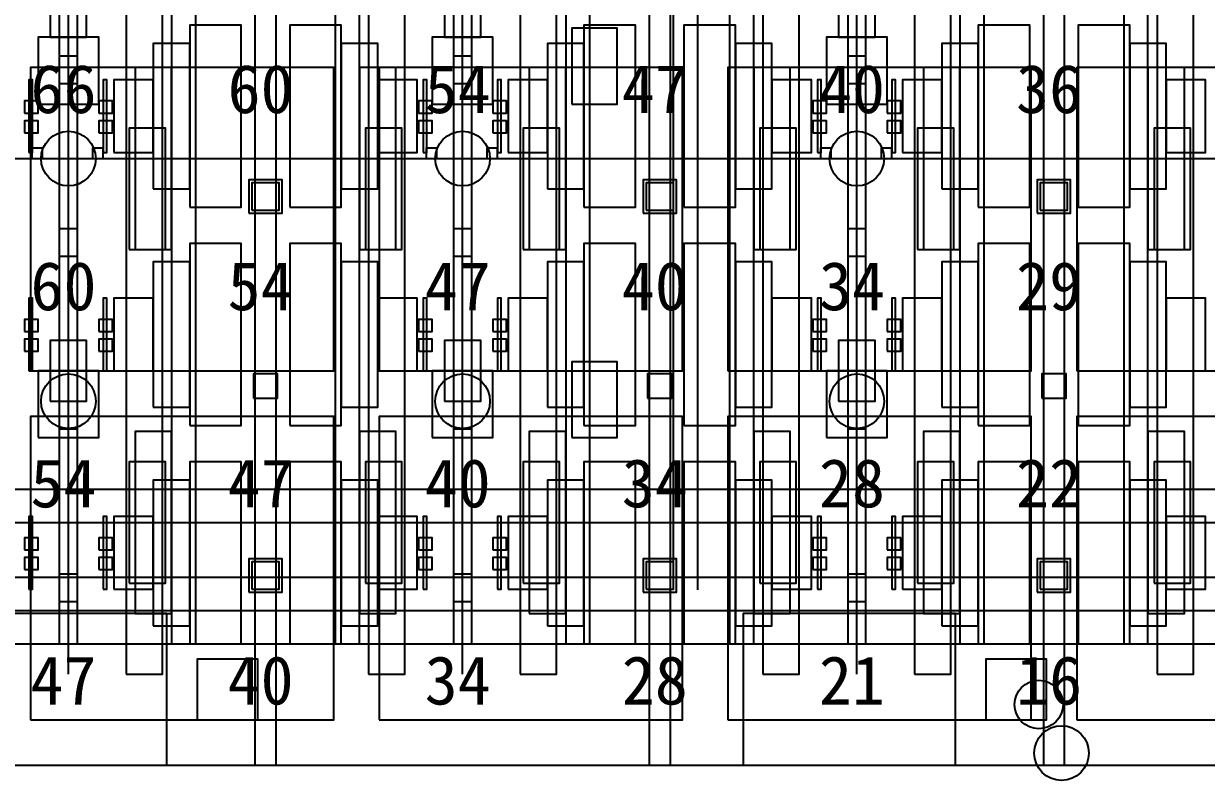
# Model space of a CAD drawing. Header units: metres. Extents: x -1640 to 1560, y -268 to 2338.
# Drawn here: x 71.28 to 110.28, y 1568.5 to 1593.45 of the extents above; entities that cross this region are included whole.
import ezdxf

# ---------------------------------------------------------------- set-up
doc = ezdxf.new("R2010")
doc.units = ezdxf.units.M
for name, color, linetype in [('1F_CHL', 4, 'Continuous'), ('1F_EHS_EXIT_DOOR_CONCEPT', 3, 'Continuous'), ('1F_EHS_GAS_DETECTOR', 6, 'Continuous'), ('1F_EHS_SAFETY_SHOWER_EYEWASH_CONCEPT', 3, 'Continuous'), ('1F_PUMP', 2, 'Continuous'), ('1F_SCR', 3, 'Continuous'), ('1F_STRUCT_COLUMN', 8, 'Continuous'), ('1F_ZONE', 3, 'Continuous'), ('2F_CSF_LATERAL_RACK_CONCEPT', 9, 'Continuous'), ('2F_EHS_EXIT_DOOR_CONCEPT', 3, 'Continuous'), ('2F_EHS_GAS_DETECTOR', 6, 'Continuous'), ('2F_RFG', 5, 'Continuous'), ('2F_STRUCT_COLUMN', 8, 'Continuous'), ('2F_VMB', 6, 'Continuous'), ('2F_ZONE', 3, 'Continuous'), ('3F_CLEANROOM_OVERHEAD_PIPE_DUCT_CONCEPT', 9, 'Continuous'), ('3F_EHS_EGRESS_DIST_M', 2, 'Continuous'), ('3F_EHS_EXIT_DOOR_CONCEPT', 3, 'Continuous'), ('3F_ETCH', 2, 'Continuous'), ('3F_FOUP', 5, 'Continuous'), ('3F_OHT', 9, 'Continuous'), ('3F_OHTV', 1, 'Continuous'), ('3F_STRUCT_COLUMN', 8, 'Continuous'), ('3F_TBAR', 6, 'Continuous'), ('3F_ZONE', 3, 'Continuous'), ('4F_FFU', 1, 'Continuous'), ('4F_STRUCT_PLENUM_TRUSS_CONCEPT', 9, 'Continuous'), ('4F_ZONE', 3, 'Continuous'), ('5F_CHL', 4, 'Continuous'), ('5F_EHS_EXIT_DOOR_CONCEPT', 3, 'Continuous'), ('5F_EHS_GAS_DETECTOR', 6, 'Continuous'), ('5F_EHS_SAFETY_SHOWER_EYEWASH_CONCEPT', 3, 'Continuous'), ('5F_PUMP', 2, 'Continuous'), ('5F_SCR', 3, 'Continuous'), ('5F_STRUCT_COLUMN', 8, 'Continuous'), ('5F_ZONE', 3, 'Continuous'), ('6F_CSF_LATERAL_RACK_CONCEPT', 9, 'Continuous'), ('6F_EHS_EXIT_DOOR_CONCEPT', 3, 'Continuous'), ('6F_EHS_GAS_DETECTOR', 6, 'Continuous'), ('6F_RFG', 5, 'Continuous'), ('6F_STRUCT_COLUMN', 8, 'Continuous'), ('6F_VMB', 6, 'Continuous'), ('6F_ZONE', 3, 'Continuous'), ('7F_CLEANROOM_OVERHEAD_PIPE_DUCT_CONCEPT', 9, 'Continuous'), ('7F_EHS_EGRESS_DIST_M', 2, 'Continuous'), ('7F_EHS_EXIT_DOOR_CONCEPT', 3, 'Continuous'), ('7F_ETCH', 2, 'Continuous'), ('7F_FOUP', 5, 'Continuous'), ('7F_OHT', 9, 'Continuous'), ('7F_OHTV', 1, 'Continuous'), ('7F_STRUCT_COLUMN', 8, 'Continuous'), ('7F_TBAR', 6, 'Continuous'), ('7F_ZONE', 3, 'Continuous'), ('8F_FFU', 1, 'Continuous'), ('8F_STRUCT_PLENUM_TRUSS_CONCEPT', 9, 'Continuous'), ('8F_ZONE', 3, 'Continuous'), ('EHS_GAS_SUPPLY', 3, 'Continuous'), ('EHS_PROCESS_EXHAUST', 1, 'Continuous'), ('EHS_TREATED_EXHAUST', 30, 'Continuous'), ('RF_RSC', 4, 'Continuous'), ('RF_STACK', 2, 'Continuous'), ('UTIL_GAS.SPEC_CONCEPT', 3, 'Continuous'), ('UTIL_PCW.R_CONCEPT', 1, 'Continuous'), ('UTIL_PCW.S_CONCEPT', 6, 'Continuous'), ('UTIL_UPW.R_CONCEPT', 2, 'Continuous'), ('UTIL_UPW.S_CONCEPT', 1, 'Continuous'), ('UTIL_WW.AA_CONCEPT', 3, 'Continuous'), ('UTIL_WW.F_CONCEPT', 2, 'Continuous'), ('UTIL_WW.ORG_CONCEPT', 4, 'Continuous')]:
    doc.layers.add(name, color=color, linetype=linetype)

msp = doc.modelspace()

# ---------------------------------------------------------------- linework, layer by layer
at = {"layer": '1F_CHL'}
for points in [[(89.35, 1590.8), (90.85, 1590.8), (90.85, 1593.3), (89.35, 1593.3)], [(89.35, 1579.8), (90.85, 1579.8), (90.85, 1582.3), (89.35, 1582.3)]]:
    msp.add_lwpolyline(points, close=True, dxfattribs=at)
at = {"layer": '1F_EHS_EXIT_DOOR_CONCEPT'}
msp.add_circle((105.5, 1569.4), 0.9, dxfattribs=at)
at = {"layer": '1F_EHS_GAS_DETECTOR'}
for centre in [(72.75, 1581), (85.75, 1581), (98.75, 1581)]:
    msp.add_circle(centre, 0.9, dxfattribs=at)
at = {"layer": '1F_EHS_SAFETY_SHOWER_EYEWASH_CONCEPT'}
msp.add_circle((104.75, 1571), 0.8, dxfattribs=at)
at = {"layer": '1F_PUMP'}
for points in [[(74.75, 1586), (75.95, 1586), (75.95, 1590), (74.75, 1590)], [(82.55, 1586), (83.75, 1586), (83.75, 1590), (82.55, 1590)], [(87.75, 1586), (88.95, 1586), (88.95, 1590), (87.75, 1590)], [(95.55, 1586), (96.75, 1586), (96.75, 1590), (95.55, 1590)], [(100.75, 1586), (101.95, 1586), (101.95, 1590), (100.75, 1590)], [(108.55, 1586), (109.75, 1586), (109.75, 1590), (108.55, 1590)], [(74.75, 1575), (75.95, 1575), (75.95, 1579), (74.75, 1579)], [(82.55, 1575), (83.75, 1575), (83.75, 1579), (82.55, 1579)], [(87.75, 1575), (88.95, 1575), (88.95, 1579), (87.75, 1579)], [(95.55, 1575), (96.75, 1575), (96.75, 1579), (95.55, 1579)], [(100.75, 1575), (101.95, 1575), (101.95, 1579), (100.75, 1579)], [(108.55, 1575), (109.75, 1575), (109.75, 1579), (108.55, 1579)]]:
    msp.add_lwpolyline(points, close=True, dxfattribs=at)
at = {"layer": '1F_SCR'}
for points in [[(71.75, 1590.8), (73.75, 1590.8), (73.75, 1593), (71.75, 1593)], [(84.75, 1590.8), (86.75, 1590.8), (86.75, 1593), (84.75, 1593)], [(97.75, 1590.8), (99.75, 1590.8), (99.75, 1593), (97.75, 1593)], [(71.75, 1579.8), (73.75, 1579.8), (73.75, 1582), (71.75, 1582)], [(84.75, 1579.8), (86.75, 1579.8), (86.75, 1582), (84.75, 1582)], [(97.75, 1579.8), (99.75, 1579.8), (99.75, 1582), (97.75, 1582)]]:
    msp.add_lwpolyline(points, close=True, dxfattribs=at)
at = {"layer": '1F_STRUCT_COLUMN'}
for points in [[(78.7, 1587.2), (79.8, 1587.2), (79.8, 1588.3), (78.7, 1588.3)], [(91.7, 1587.2), (92.8, 1587.2), (92.8, 1588.3), (91.7, 1588.3)], [(104.7, 1587.2), (105.8, 1587.2), (105.8, 1588.3), (104.7, 1588.3)], [(78.7, 1574.7), (79.8, 1574.7), (79.8, 1575.8), (78.7, 1575.8)], [(91.7, 1574.7), (92.8, 1574.7), (92.8, 1575.8), (91.7, 1575.8)], [(104.7, 1574.7), (105.8, 1574.7), (105.8, 1575.8), (104.7, 1575.8)]]:
    msp.add_lwpolyline(points, close=True, dxfattribs=at)
at = {"layer": '1F_ZONE'}
msp.add_lwpolyline([(-33.5, 1569), (192, 1569), (192, 1723), (-33.5, 1723)], close=True, dxfattribs=at)
at = {"layer": '2F_CSF_LATERAL_RACK_CONCEPT'}
for points in [[(76.15, 1573), (76.95, 1573), (76.95, 1719), (76.15, 1719)], [(81.55, 1573), (82.35, 1573), (82.35, 1719), (81.55, 1719)], [(89.15, 1573), (89.95, 1573), (89.95, 1719), (89.15, 1719)], [(94.55, 1573), (95.35, 1573), (95.35, 1719), (94.55, 1719)], [(102.15, 1573), (102.95, 1573), (102.95, 1719), (102.15, 1719)], [(107.55, 1573), (108.35, 1573), (108.35, 1719), (107.55, 1719)]]:
    msp.add_lwpolyline(points, close=True, dxfattribs=at)
at = {"layer": '2F_EHS_EXIT_DOOR_CONCEPT'}
msp.add_circle((105.5, 1569.4), 0.9, dxfattribs=at)
at = {"layer": '2F_EHS_GAS_DETECTOR'}
for centre in [(72.75, 1589), (85.75, 1589), (98.75, 1589)]:
    msp.add_circle(centre, 0.9, dxfattribs=at)
at = {"layer": '2F_RFG'}
for points in [[(74.95, 1586), (76.15, 1586), (76.15, 1592), (74.95, 1592)], [(82.35, 1586), (83.55, 1586), (83.55, 1592), (82.35, 1592)], [(87.95, 1586), (89.15, 1586), (89.15, 1592), (87.95, 1592)], [(95.35, 1586), (96.55, 1586), (96.55, 1592), (95.35, 1592)], [(100.95, 1586), (102.15, 1586), (102.15, 1592), (100.95, 1592)], [(108.35, 1586), (109.55, 1586), (109.55, 1592), (108.35, 1592)], [(74.95, 1574), (76.15, 1574), (76.15, 1580), (74.95, 1580)], [(82.35, 1574), (83.55, 1574), (83.55, 1580), (82.35, 1580)], [(87.95, 1574), (89.15, 1574), (89.15, 1580), (87.95, 1580)], [(95.35, 1574), (96.55, 1574), (96.55, 1580), (95.35, 1580)], [(100.95, 1574), (102.15, 1574), (102.15, 1580), (100.95, 1580)], [(108.35, 1574), (109.55, 1574), (109.55, 1580), (108.35, 1580)]]:
    msp.add_lwpolyline(points, close=True, dxfattribs=at)
at = {"layer": '2F_STRUCT_COLUMN'}
for points in [[(78.8, 1587.3), (79.7, 1587.3), (79.7, 1588.2), (78.8, 1588.2)], [(91.8, 1587.3), (92.7, 1587.3), (92.7, 1588.2), (91.8, 1588.2)], [(104.8, 1587.3), (105.7, 1587.3), (105.7, 1588.2), (104.8, 1588.2)], [(78.8, 1574.8), (79.7, 1574.8), (79.7, 1575.7), (78.8, 1575.7)], [(91.8, 1574.8), (92.7, 1574.8), (92.7, 1575.7), (91.8, 1575.7)], [(104.8, 1574.8), (105.7, 1574.8), (105.7, 1575.7), (104.8, 1575.7)]]:
    msp.add_lwpolyline(points, close=True, dxfattribs=at)
at = {"layer": '2F_VMB'}
for points in [[(72.15, 1593), (73.35, 1593), (73.35, 1595), (72.15, 1595)], [(85.15, 1593), (86.35, 1593), (86.35, 1595), (85.15, 1595)], [(98.15, 1593), (99.35, 1593), (99.35, 1595), (98.15, 1595)], [(72.15, 1581), (73.35, 1581), (73.35, 1583), (72.15, 1583)], [(85.15, 1581), (86.35, 1581), (86.35, 1583), (85.15, 1583)], [(98.15, 1581), (99.35, 1581), (99.35, 1583), (98.15, 1583)]]:
    msp.add_lwpolyline(points, close=True, dxfattribs=at)
at = {"layer": '2F_ZONE'}
msp.add_lwpolyline([(-33.5, 1569), (192, 1569), (192, 1723), (-33.5, 1723)], close=True, dxfattribs=at)
at = {"layer": '3F_CLEANROOM_OVERHEAD_PIPE_DUCT_CONCEPT'}
for points in [[(74.65, 1572), (75.85, 1572), (75.85, 1720), (74.65, 1720)], [(82.65, 1572), (83.85, 1572), (83.85, 1720), (82.65, 1720)], [(87.65, 1572), (88.85, 1572), (88.85, 1720), (87.65, 1720)], [(95.65, 1572), (96.85, 1572), (96.85, 1720), (95.65, 1720)], [(100.65, 1572), (101.85, 1572), (101.85, 1720), (100.65, 1720)], [(108.65, 1572), (109.85, 1572), (109.85, 1720), (108.65, 1720)]]:
    msp.add_lwpolyline(points, close=True, dxfattribs=at)
at = {"layer": '3F_EHS_EXIT_DOOR_CONCEPT'}
msp.add_circle((105.5, 1569.4), 0.9, dxfattribs=at)
at = {"layer": '3F_ETCH'}
for points in [[(76.75, 1587.4), (78.45, 1587.4), (78.45, 1593.4), (76.75, 1593.4)], [(80.05, 1587.4), (81.75, 1587.4), (81.75, 1593.4), (80.05, 1593.4)], [(89.75, 1587.4), (91.45, 1587.4), (91.45, 1593.4), (89.75, 1593.4)], [(93.05, 1587.4), (94.75, 1587.4), (94.75, 1593.4), (93.05, 1593.4)], [(102.75, 1587.4), (104.45, 1587.4), (104.45, 1593.4), (102.75, 1593.4)], [(106.05, 1587.4), (107.75, 1587.4), (107.75, 1593.4), (106.05, 1593.4)], [(75.55, 1588), (76.75, 1588), (76.75, 1592.8), (75.55, 1592.8)], [(81.75, 1588), (82.95, 1588), (82.95, 1592.8), (81.75, 1592.8)], [(88.55, 1588), (89.75, 1588), (89.75, 1592.8), (88.55, 1592.8)], [(94.75, 1588), (95.95, 1588), (95.95, 1592.8), (94.75, 1592.8)], [(101.55, 1588), (102.75, 1588), (102.75, 1592.8), (101.55, 1592.8)], [(107.75, 1588), (108.95, 1588), (108.95, 1592.8), (107.75, 1592.8)], [(74.25, 1589.2), (75.55, 1589.2), (75.55, 1591.6), (74.25, 1591.6)], [(82.95, 1589.2), (84.25, 1589.2), (84.25, 1591.6), (82.95, 1591.6)], [(87.25, 1589.2), (88.55, 1589.2), (88.55, 1591.6), (87.25, 1591.6)], [(95.95, 1589.2), (97.25, 1589.2), (97.25, 1591.6), (95.95, 1591.6)], [(100.25, 1589.2), (101.55, 1589.2), (101.55, 1591.6), (100.25, 1591.6)], [(108.95, 1589.2), (110.25, 1589.2), (110.25, 1591.6), (108.95, 1591.6)], [(76.75, 1580.2), (78.45, 1580.2), (78.45, 1586.2), (76.75, 1586.2)], [(80.05, 1580.2), (81.75, 1580.2), (81.75, 1586.2), (80.05, 1586.2)], [(89.75, 1580.2), (91.45, 1580.2), (91.45, 1586.2), (89.75, 1586.2)], [(93.05, 1580.2), (94.75, 1580.2), (94.75, 1586.2), (93.05, 1586.2)], [(102.75, 1580.2), (104.45, 1580.2), (104.45, 1586.2), (102.75, 1586.2)], [(106.05, 1580.2), (107.75, 1580.2), (107.75, 1586.2), (106.05, 1586.2)], [(75.55, 1580.8), (76.75, 1580.8), (76.75, 1585.6), (75.55, 1585.6)], [(81.75, 1580.8), (82.95, 1580.8), (82.95, 1585.6), (81.75, 1585.6)], [(88.55, 1580.8), (89.75, 1580.8), (89.75, 1585.6), (88.55, 1585.6)], [(94.75, 1580.8), (95.95, 1580.8), (95.95, 1585.6), (94.75, 1585.6)], [(101.55, 1580.8), (102.75, 1580.8), (102.75, 1585.6), (101.55, 1585.6)], [(107.75, 1580.8), (108.95, 1580.8), (108.95, 1585.6), (107.75, 1585.6)], [(74.25, 1582), (75.55, 1582), (75.55, 1584.4), (74.25, 1584.4)], [(82.95, 1582), (84.25, 1582), (84.25, 1584.4), (82.95, 1584.4)], [(87.25, 1582), (88.55, 1582), (88.55, 1584.4), (87.25, 1584.4)], [(95.95, 1582), (97.25, 1582), (97.25, 1584.4), (95.95, 1584.4)], [(100.25, 1582), (101.55, 1582), (101.55, 1584.4), (100.25, 1584.4)], [(108.95, 1582), (110.25, 1582), (110.25, 1584.4), (108.95, 1584.4)], [(76.75, 1573), (78.45, 1573), (78.45, 1579), (76.75, 1579)], [(80.05, 1573), (81.75, 1573), (81.75, 1579), (80.05, 1579)], [(89.75, 1573), (91.45, 1573), (91.45, 1579), (89.75, 1579)], [(93.05, 1573), (94.75, 1573), (94.75, 1579), (93.05, 1579)], [(102.75, 1573), (104.45, 1573), (104.45, 1579), (102.75, 1579)], [(106.05, 1573), (107.75, 1573), (107.75, 1579), (106.05, 1579)], [(75.55, 1573.6), (76.75, 1573.6), (76.75, 1578.4), (75.55, 1578.4)], [(81.75, 1573.6), (82.95, 1573.6), (82.95, 1578.4), (81.75, 1578.4)], [(88.55, 1573.6), (89.75, 1573.6), (89.75, 1578.4), (88.55, 1578.4)], [(94.75, 1573.6), (95.95, 1573.6), (95.95, 1578.4), (94.75, 1578.4)], [(101.55, 1573.6), (102.75, 1573.6), (102.75, 1578.4), (101.55, 1578.4)], [(107.75, 1573.6), (108.95, 1573.6), (108.95, 1578.4), (107.75, 1578.4)], [(74.25, 1574.8), (75.55, 1574.8), (75.55, 1577.2), (74.25, 1577.2)], [(82.95, 1574.8), (84.25, 1574.8), (84.25, 1577.2), (82.95, 1577.2)], [(87.25, 1574.8), (88.55, 1574.8), (88.55, 1577.2), (87.25, 1577.2)], [(95.95, 1574.8), (97.25, 1574.8), (97.25, 1577.2), (95.95, 1577.2)], [(100.25, 1574.8), (101.55, 1574.8), (101.55, 1577.2), (100.25, 1577.2)], [(108.95, 1574.8), (110.25, 1574.8), (110.25, 1577.2), (108.95, 1577.2)]]:
    msp.add_lwpolyline(points, close=True, dxfattribs=at)
at = {"layer": '3F_FOUP'}
for points in [[(71.3, 1590.5), (71.75, 1590.5), (71.75, 1590.9), (71.3, 1590.9)], [(73.75, 1590.5), (74.2, 1590.5), (74.2, 1590.9), (73.75, 1590.9)], [(84.3, 1590.5), (84.75, 1590.5), (84.75, 1590.9), (84.3, 1590.9)], [(86.75, 1590.5), (87.2, 1590.5), (87.2, 1590.9), (86.75, 1590.9)], [(97.3, 1590.5), (97.75, 1590.5), (97.75, 1590.9), (97.3, 1590.9)], [(99.75, 1590.5), (100.2, 1590.5), (100.2, 1590.9), (99.75, 1590.9)], [(71.3, 1589.85), (71.75, 1589.85), (71.75, 1590.25), (71.3, 1590.25)], [(73.75, 1589.85), (74.2, 1589.85), (74.2, 1590.25), (73.75, 1590.25)], [(84.3, 1589.85), (84.75, 1589.85), (84.75, 1590.25), (84.3, 1590.25)], [(86.75, 1589.85), (87.2, 1589.85), (87.2, 1590.25), (86.75, 1590.25)], [(97.3, 1589.85), (97.75, 1589.85), (97.75, 1590.25), (97.3, 1590.25)], [(99.75, 1589.85), (100.2, 1589.85), (100.2, 1590.25), (99.75, 1590.25)], [(71.3, 1583.3), (71.75, 1583.3), (71.75, 1583.7), (71.3, 1583.7)], [(73.75, 1583.3), (74.2, 1583.3), (74.2, 1583.7), (73.75, 1583.7)], [(84.3, 1583.3), (84.75, 1583.3), (84.75, 1583.7), (84.3, 1583.7)], [(86.75, 1583.3), (87.2, 1583.3), (87.2, 1583.7), (86.75, 1583.7)], [(97.3, 1583.3), (97.75, 1583.3), (97.75, 1583.7), (97.3, 1583.7)], [(99.75, 1583.3), (100.2, 1583.3), (100.2, 1583.7), (99.75, 1583.7)], [(71.3, 1582.65), (71.75, 1582.65), (71.75, 1583.05), (71.3, 1583.05)], [(73.75, 1582.65), (74.2, 1582.65), (74.2, 1583.05), (73.75, 1583.05)], [(84.3, 1582.65), (84.75, 1582.65), (84.75, 1583.05), (84.3, 1583.05)], [(86.75, 1582.65), (87.2, 1582.65), (87.2, 1583.05), (86.75, 1583.05)], [(97.3, 1582.65), (97.75, 1582.65), (97.75, 1583.05), (97.3, 1583.05)], [(99.75, 1582.65), (100.2, 1582.65), (100.2, 1583.05), (99.75, 1583.05)], [(71.3, 1576.1), (71.75, 1576.1), (71.75, 1576.5), (71.3, 1576.5)], [(73.75, 1576.1), (74.2, 1576.1), (74.2, 1576.5), (73.75, 1576.5)], [(84.3, 1576.1), (84.75, 1576.1), (84.75, 1576.5), (84.3, 1576.5)], [(86.75, 1576.1), (87.2, 1576.1), (87.2, 1576.5), (86.75, 1576.5)], [(97.3, 1576.1), (97.75, 1576.1), (97.75, 1576.5), (97.3, 1576.5)], [(99.75, 1576.1), (100.2, 1576.1), (100.2, 1576.5), (99.75, 1576.5)], [(71.3, 1575.45), (71.75, 1575.45), (71.75, 1575.85), (71.3, 1575.85)], [(73.75, 1575.45), (74.2, 1575.45), (74.2, 1575.85), (73.75, 1575.85)], [(84.3, 1575.45), (84.75, 1575.45), (84.75, 1575.85), (84.3, 1575.85)], [(86.75, 1575.45), (87.2, 1575.45), (87.2, 1575.85), (86.75, 1575.85)], [(97.3, 1575.45), (97.75, 1575.45), (97.75, 1575.85), (97.3, 1575.85)], [(99.75, 1575.45), (100.2, 1575.45), (100.2, 1575.85), (99.75, 1575.85)]]:
    msp.add_lwpolyline(points, close=True, dxfattribs=at)
at = {"layer": '3F_OHT'}
for p, q in [((72.75, 1572), (72.75, 1642)), ((85.75, 1572), (85.75, 1642)), ((98.75, 1572), (98.75, 1642))]:
    msp.add_line(p, q, dxfattribs=at)
at = {"layer": '3F_OHTV'}
for points in [[(72.45, 1591.48), (73.05, 1591.48), (73.05, 1592.38), (72.45, 1592.38)], [(85.45, 1591.48), (86.05, 1591.48), (86.05, 1592.38), (85.45, 1592.38)], [(98.45, 1591.48), (99.05, 1591.48), (99.05, 1592.38), (98.45, 1592.38)], [(72.45, 1585.78), (73.05, 1585.78), (73.05, 1586.68), (72.45, 1586.68)], [(85.45, 1585.78), (86.05, 1585.78), (86.05, 1586.68), (85.45, 1586.68)], [(98.45, 1585.78), (99.05, 1585.78), (99.05, 1586.68), (98.45, 1586.68)], [(72.45, 1580.09), (73.05, 1580.09), (73.05, 1580.99), (72.45, 1580.99)], [(85.45, 1580.09), (86.05, 1580.09), (86.05, 1580.99), (85.45, 1580.99)], [(98.45, 1580.09), (99.05, 1580.09), (99.05, 1580.99), (98.45, 1580.99)], [(72.45, 1574.4), (73.05, 1574.4), (73.05, 1575.3), (72.45, 1575.3)], [(85.45, 1574.4), (86.05, 1574.4), (86.05, 1575.3), (85.45, 1575.3)], [(98.45, 1574.4), (99.05, 1574.4), (99.05, 1575.3), (98.45, 1575.3)]]:
    msp.add_lwpolyline(points, close=True, dxfattribs=at)
at = {"layer": '3F_STRUCT_COLUMN'}
for points in [[(78.85, 1581.1), (79.65, 1581.1), (79.65, 1581.9), (78.85, 1581.9)], [(91.85, 1581.1), (92.65, 1581.1), (92.65, 1581.9), (91.85, 1581.9)], [(104.85, 1581.1), (105.65, 1581.1), (105.65, 1581.9), (104.85, 1581.9)]]:
    msp.add_lwpolyline(points, close=True, dxfattribs=at)
at = {"layer": '3F_TBAR'}
for points in [[(71.45, 1589.2), (71.57, 1589.2), (71.57, 1591.6), (71.45, 1591.6)], [(73.9, 1589.2), (74.02, 1589.2), (74.02, 1591.6), (73.9, 1591.6)], [(84.45, 1589.2), (84.57, 1589.2), (84.57, 1591.6), (84.45, 1591.6)], [(86.9, 1589.2), (87.02, 1589.2), (87.02, 1591.6), (86.9, 1591.6)], [(97.45, 1589.2), (97.57, 1589.2), (97.57, 1591.6), (97.45, 1591.6)], [(99.9, 1589.2), (100.02, 1589.2), (100.02, 1591.6), (99.9, 1591.6)], [(71.45, 1582), (71.57, 1582), (71.57, 1584.4), (71.45, 1584.4)], [(73.9, 1582), (74.02, 1582), (74.02, 1584.4), (73.9, 1584.4)], [(84.45, 1582), (84.57, 1582), (84.57, 1584.4), (84.45, 1584.4)], [(86.9, 1582), (87.02, 1582), (87.02, 1584.4), (86.9, 1584.4)], [(97.45, 1582), (97.57, 1582), (97.57, 1584.4), (97.45, 1584.4)], [(99.9, 1582), (100.02, 1582), (100.02, 1584.4), (99.9, 1584.4)], [(71.45, 1574.8), (71.57, 1574.8), (71.57, 1577.2), (71.45, 1577.2)], [(73.9, 1574.8), (74.02, 1574.8), (74.02, 1577.2), (73.9, 1577.2)], [(84.45, 1574.8), (84.57, 1574.8), (84.57, 1577.2), (84.45, 1577.2)], [(86.9, 1574.8), (87.02, 1574.8), (87.02, 1577.2), (86.9, 1577.2)], [(97.45, 1574.8), (97.57, 1574.8), (97.57, 1577.2), (97.45, 1577.2)], [(99.9, 1574.8), (100.02, 1574.8), (100.02, 1577.2), (99.9, 1577.2)]]:
    msp.add_lwpolyline(points, close=True, dxfattribs=at)
at = {"layer": '3F_ZONE'}
msp.add_lwpolyline([(-33.5, 1569), (192, 1569), (192, 1723), (-33.5, 1723)], close=True, dxfattribs=at)
at = {"layer": '4F_FFU'}
for points in [[(71.5, 1582), (81.5, 1582), (81.5, 1592), (71.5, 1592)], [(83, 1582), (93, 1582), (93, 1592), (83, 1592)], [(94.5, 1582), (104.5, 1582), (104.5, 1592), (94.5, 1592)], [(106, 1582), (116, 1582), (116, 1592), (106, 1592)], [(71.5, 1570.5), (81.5, 1570.5), (81.5, 1580.5), (71.5, 1580.5)], [(83, 1570.5), (93, 1570.5), (93, 1580.5), (83, 1580.5)], [(94.5, 1570.5), (104.5, 1570.5), (104.5, 1580.5), (94.5, 1580.5)], [(106, 1570.5), (116, 1570.5), (116, 1580.5), (106, 1580.5)]]:
    msp.add_lwpolyline(points, close=True, dxfattribs=at)
at = {"layer": '4F_STRUCT_PLENUM_TRUSS_CONCEPT'}
for points in [[(78.9, 1569), (79.6, 1569), (79.6, 1723), (78.9, 1723)], [(91.9, 1569), (92.6, 1569), (92.6, 1723), (91.9, 1723)], [(104.9, 1569), (105.6, 1569), (105.6, 1723), (104.9, 1723)]]:
    msp.add_lwpolyline(points, close=True, dxfattribs=at)
at = {"layer": '4F_ZONE'}
msp.add_lwpolyline([(-33.5, 1569), (192, 1569), (192, 1723), (-33.5, 1723)], close=True, dxfattribs=at)
at = {"layer": '5F_CHL'}
for points in [[(89.35, 1590.8), (90.85, 1590.8), (90.85, 1593.3), (89.35, 1593.3)], [(89.35, 1579.8), (90.85, 1579.8), (90.85, 1582.3), (89.35, 1582.3)]]:
    msp.add_lwpolyline(points, close=True, dxfattribs=at)
at = {"layer": '5F_EHS_EXIT_DOOR_CONCEPT'}
msp.add_circle((105.5, 1569.4), 0.9, dxfattribs=at)
at = {"layer": '5F_EHS_GAS_DETECTOR'}
for centre in [(72.75, 1581), (85.75, 1581), (98.75, 1581)]:
    msp.add_circle(centre, 0.9, dxfattribs=at)
at = {"layer": '5F_EHS_SAFETY_SHOWER_EYEWASH_CONCEPT'}
msp.add_circle((104.75, 1571), 0.8, dxfattribs=at)
at = {"layer": '5F_PUMP'}
for points in [[(74.75, 1586), (75.95, 1586), (75.95, 1590), (74.75, 1590)], [(82.55, 1586), (83.75, 1586), (83.75, 1590), (82.55, 1590)], [(87.75, 1586), (88.95, 1586), (88.95, 1590), (87.75, 1590)], [(95.55, 1586), (96.75, 1586), (96.75, 1590), (95.55, 1590)], [(100.75, 1586), (101.95, 1586), (101.95, 1590), (100.75, 1590)], [(108.55, 1586), (109.75, 1586), (109.75, 1590), (108.55, 1590)], [(74.75, 1575), (75.95, 1575), (75.95, 1579), (74.75, 1579)], [(82.55, 1575), (83.75, 1575), (83.75, 1579), (82.55, 1579)], [(87.75, 1575), (88.95, 1575), (88.95, 1579), (87.75, 1579)], [(95.55, 1575), (96.75, 1575), (96.75, 1579), (95.55, 1579)], [(100.75, 1575), (101.95, 1575), (101.95, 1579), (100.75, 1579)], [(108.55, 1575), (109.75, 1575), (109.75, 1579), (108.55, 1579)]]:
    msp.add_lwpolyline(points, close=True, dxfattribs=at)
at = {"layer": '5F_SCR'}
for points in [[(71.75, 1590.8), (73.75, 1590.8), (73.75, 1593), (71.75, 1593)], [(84.75, 1590.8), (86.75, 1590.8), (86.75, 1593), (84.75, 1593)], [(97.75, 1590.8), (99.75, 1590.8), (99.75, 1593), (97.75, 1593)], [(71.75, 1579.8), (73.75, 1579.8), (73.75, 1582), (71.75, 1582)], [(84.75, 1579.8), (86.75, 1579.8), (86.75, 1582), (84.75, 1582)], [(97.75, 1579.8), (99.75, 1579.8), (99.75, 1582), (97.75, 1582)]]:
    msp.add_lwpolyline(points, close=True, dxfattribs=at)
at = {"layer": '5F_STRUCT_COLUMN'}
for points in [[(78.7, 1587.2), (79.8, 1587.2), (79.8, 1588.3), (78.7, 1588.3)], [(91.7, 1587.2), (92.8, 1587.2), (92.8, 1588.3), (91.7, 1588.3)], [(104.7, 1587.2), (105.8, 1587.2), (105.8, 1588.3), (104.7, 1588.3)], [(78.7, 1574.7), (79.8, 1574.7), (79.8, 1575.8), (78.7, 1575.8)], [(91.7, 1574.7), (92.8, 1574.7), (92.8, 1575.8), (91.7, 1575.8)], [(104.7, 1574.7), (105.8, 1574.7), (105.8, 1575.8), (104.7, 1575.8)]]:
    msp.add_lwpolyline(points, close=True, dxfattribs=at)
at = {"layer": '5F_ZONE'}
msp.add_lwpolyline([(-33.5, 1569), (192, 1569), (192, 1723), (-33.5, 1723)], close=True, dxfattribs=at)
at = {"layer": '6F_CSF_LATERAL_RACK_CONCEPT'}
for points in [[(76.15, 1573), (76.95, 1573), (76.95, 1719), (76.15, 1719)], [(81.55, 1573), (82.35, 1573), (82.35, 1719), (81.55, 1719)], [(89.15, 1573), (89.95, 1573), (89.95, 1719), (89.15, 1719)], [(94.55, 1573), (95.35, 1573), (95.35, 1719), (94.55, 1719)], [(102.15, 1573), (102.95, 1573), (102.95, 1719), (102.15, 1719)], [(107.55, 1573), (108.35, 1573), (108.35, 1719), (107.55, 1719)]]:
    msp.add_lwpolyline(points, close=True, dxfattribs=at)
at = {"layer": '6F_EHS_EXIT_DOOR_CONCEPT'}
msp.add_circle((105.5, 1569.4), 0.9, dxfattribs=at)
at = {"layer": '6F_EHS_GAS_DETECTOR'}
for centre in [(72.75, 1589), (85.75, 1589), (98.75, 1589)]:
    msp.add_circle(centre, 0.9, dxfattribs=at)
at = {"layer": '6F_RFG'}
for points in [[(74.95, 1586), (76.15, 1586), (76.15, 1592), (74.95, 1592)], [(82.35, 1586), (83.55, 1586), (83.55, 1592), (82.35, 1592)], [(87.95, 1586), (89.15, 1586), (89.15, 1592), (87.95, 1592)], [(95.35, 1586), (96.55, 1586), (96.55, 1592), (95.35, 1592)], [(100.95, 1586), (102.15, 1586), (102.15, 1592), (100.95, 1592)], [(108.35, 1586), (109.55, 1586), (109.55, 1592), (108.35, 1592)], [(74.95, 1574), (76.15, 1574), (76.15, 1580), (74.95, 1580)], [(82.35, 1574), (83.55, 1574), (83.55, 1580), (82.35, 1580)], [(87.95, 1574), (89.15, 1574), (89.15, 1580), (87.95, 1580)], [(95.35, 1574), (96.55, 1574), (96.55, 1580), (95.35, 1580)], [(100.95, 1574), (102.15, 1574), (102.15, 1580), (100.95, 1580)], [(108.35, 1574), (109.55, 1574), (109.55, 1580), (108.35, 1580)]]:
    msp.add_lwpolyline(points, close=True, dxfattribs=at)
at = {"layer": '6F_STRUCT_COLUMN'}
for points in [[(78.8, 1587.3), (79.7, 1587.3), (79.7, 1588.2), (78.8, 1588.2)], [(91.8, 1587.3), (92.7, 1587.3), (92.7, 1588.2), (91.8, 1588.2)], [(104.8, 1587.3), (105.7, 1587.3), (105.7, 1588.2), (104.8, 1588.2)], [(78.8, 1574.8), (79.7, 1574.8), (79.7, 1575.7), (78.8, 1575.7)], [(91.8, 1574.8), (92.7, 1574.8), (92.7, 1575.7), (91.8, 1575.7)], [(104.8, 1574.8), (105.7, 1574.8), (105.7, 1575.7), (104.8, 1575.7)]]:
    msp.add_lwpolyline(points, close=True, dxfattribs=at)
at = {"layer": '6F_VMB'}
for points in [[(72.15, 1593), (73.35, 1593), (73.35, 1595), (72.15, 1595)], [(85.15, 1593), (86.35, 1593), (86.35, 1595), (85.15, 1595)], [(98.15, 1593), (99.35, 1593), (99.35, 1595), (98.15, 1595)], [(72.15, 1581), (73.35, 1581), (73.35, 1583), (72.15, 1583)], [(85.15, 1581), (86.35, 1581), (86.35, 1583), (85.15, 1583)], [(98.15, 1581), (99.35, 1581), (99.35, 1583), (98.15, 1583)]]:
    msp.add_lwpolyline(points, close=True, dxfattribs=at)
at = {"layer": '6F_ZONE'}
msp.add_lwpolyline([(-33.5, 1569), (192, 1569), (192, 1723), (-33.5, 1723)], close=True, dxfattribs=at)
at = {"layer": '7F_CLEANROOM_OVERHEAD_PIPE_DUCT_CONCEPT'}
for points in [[(74.65, 1572), (75.85, 1572), (75.85, 1720), (74.65, 1720)], [(82.65, 1572), (83.85, 1572), (83.85, 1720), (82.65, 1720)], [(87.65, 1572), (88.85, 1572), (88.85, 1720), (87.65, 1720)], [(95.65, 1572), (96.85, 1572), (96.85, 1720), (95.65, 1720)], [(100.65, 1572), (101.85, 1572), (101.85, 1720), (100.65, 1720)], [(108.65, 1572), (109.85, 1572), (109.85, 1720), (108.65, 1720)]]:
    msp.add_lwpolyline(points, close=True, dxfattribs=at)
at = {"layer": '7F_EHS_EXIT_DOOR_CONCEPT'}
msp.add_circle((105.5, 1569.4), 0.9, dxfattribs=at)
at = {"layer": '7F_ETCH'}
for points in [[(76.75, 1587.4), (78.45, 1587.4), (78.45, 1593.4), (76.75, 1593.4)], [(80.05, 1587.4), (81.75, 1587.4), (81.75, 1593.4), (80.05, 1593.4)], [(89.75, 1587.4), (91.45, 1587.4), (91.45, 1593.4), (89.75, 1593.4)], [(93.05, 1587.4), (94.75, 1587.4), (94.75, 1593.4), (93.05, 1593.4)], [(102.75, 1587.4), (104.45, 1587.4), (104.45, 1593.4), (102.75, 1593.4)], [(106.05, 1587.4), (107.75, 1587.4), (107.75, 1593.4), (106.05, 1593.4)], [(75.55, 1588), (76.75, 1588), (76.75, 1592.8), (75.55, 1592.8)], [(81.75, 1588), (82.95, 1588), (82.95, 1592.8), (81.75, 1592.8)], [(88.55, 1588), (89.75, 1588), (89.75, 1592.8), (88.55, 1592.8)], [(94.75, 1588), (95.95, 1588), (95.95, 1592.8), (94.75, 1592.8)], [(101.55, 1588), (102.75, 1588), (102.75, 1592.8), (101.55, 1592.8)], [(107.75, 1588), (108.95, 1588), (108.95, 1592.8), (107.75, 1592.8)], [(74.25, 1589.2), (75.55, 1589.2), (75.55, 1591.6), (74.25, 1591.6)], [(82.95, 1589.2), (84.25, 1589.2), (84.25, 1591.6), (82.95, 1591.6)], [(87.25, 1589.2), (88.55, 1589.2), (88.55, 1591.6), (87.25, 1591.6)], [(95.95, 1589.2), (97.25, 1589.2), (97.25, 1591.6), (95.95, 1591.6)], [(100.25, 1589.2), (101.55, 1589.2), (101.55, 1591.6), (100.25, 1591.6)], [(108.95, 1589.2), (110.25, 1589.2), (110.25, 1591.6), (108.95, 1591.6)], [(76.75, 1580.2), (78.45, 1580.2), (78.45, 1586.2), (76.75, 1586.2)], [(80.05, 1580.2), (81.75, 1580.2), (81.75, 1586.2), (80.05, 1586.2)], [(89.75, 1580.2), (91.45, 1580.2), (91.45, 1586.2), (89.75, 1586.2)], [(93.05, 1580.2), (94.75, 1580.2), (94.75, 1586.2), (93.05, 1586.2)], [(102.75, 1580.2), (104.45, 1580.2), (104.45, 1586.2), (102.75, 1586.2)], [(106.05, 1580.2), (107.75, 1580.2), (107.75, 1586.2), (106.05, 1586.2)], [(75.55, 1580.8), (76.75, 1580.8), (76.75, 1585.6), (75.55, 1585.6)], [(81.75, 1580.8), (82.95, 1580.8), (82.95, 1585.6), (81.75, 1585.6)], [(88.55, 1580.8), (89.75, 1580.8), (89.75, 1585.6), (88.55, 1585.6)], [(94.75, 1580.8), (95.95, 1580.8), (95.95, 1585.6), (94.75, 1585.6)], [(101.55, 1580.8), (102.75, 1580.8), (102.75, 1585.6), (101.55, 1585.6)], [(107.75, 1580.8), (108.95, 1580.8), (108.95, 1585.6), (107.75, 1585.6)], [(74.25, 1582), (75.55, 1582), (75.55, 1584.4), (74.25, 1584.4)], [(82.95, 1582), (84.25, 1582), (84.25, 1584.4), (82.95, 1584.4)], [(87.25, 1582), (88.55, 1582), (88.55, 1584.4), (87.25, 1584.4)], [(95.95, 1582), (97.25, 1582), (97.25, 1584.4), (95.95, 1584.4)], [(100.25, 1582), (101.55, 1582), (101.55, 1584.4), (100.25, 1584.4)], [(108.95, 1582), (110.25, 1582), (110.25, 1584.4), (108.95, 1584.4)], [(76.75, 1573), (78.45, 1573), (78.45, 1579), (76.75, 1579)], [(80.05, 1573), (81.75, 1573), (81.75, 1579), (80.05, 1579)], [(89.75, 1573), (91.45, 1573), (91.45, 1579), (89.75, 1579)], [(93.05, 1573), (94.75, 1573), (94.75, 1579), (93.05, 1579)], [(102.75, 1573), (104.45, 1573), (104.45, 1579), (102.75, 1579)], [(106.05, 1573), (107.75, 1573), (107.75, 1579), (106.05, 1579)], [(75.55, 1573.6), (76.75, 1573.6), (76.75, 1578.4), (75.55, 1578.4)], [(81.75, 1573.6), (82.95, 1573.6), (82.95, 1578.4), (81.75, 1578.4)], [(88.55, 1573.6), (89.75, 1573.6), (89.75, 1578.4), (88.55, 1578.4)], [(94.75, 1573.6), (95.95, 1573.6), (95.95, 1578.4), (94.75, 1578.4)], [(101.55, 1573.6), (102.75, 1573.6), (102.75, 1578.4), (101.55, 1578.4)], [(107.75, 1573.6), (108.95, 1573.6), (108.95, 1578.4), (107.75, 1578.4)], [(74.25, 1574.8), (75.55, 1574.8), (75.55, 1577.2), (74.25, 1577.2)], [(82.95, 1574.8), (84.25, 1574.8), (84.25, 1577.2), (82.95, 1577.2)], [(87.25, 1574.8), (88.55, 1574.8), (88.55, 1577.2), (87.25, 1577.2)], [(95.95, 1574.8), (97.25, 1574.8), (97.25, 1577.2), (95.95, 1577.2)], [(100.25, 1574.8), (101.55, 1574.8), (101.55, 1577.2), (100.25, 1577.2)], [(108.95, 1574.8), (110.25, 1574.8), (110.25, 1577.2), (108.95, 1577.2)]]:
    msp.add_lwpolyline(points, close=True, dxfattribs=at)
at = {"layer": '7F_FOUP'}
for points in [[(71.3, 1590.5), (71.75, 1590.5), (71.75, 1590.9), (71.3, 1590.9)], [(73.75, 1590.5), (74.2, 1590.5), (74.2, 1590.9), (73.75, 1590.9)], [(84.3, 1590.5), (84.75, 1590.5), (84.75, 1590.9), (84.3, 1590.9)], [(86.75, 1590.5), (87.2, 1590.5), (87.2, 1590.9), (86.75, 1590.9)], [(97.3, 1590.5), (97.75, 1590.5), (97.75, 1590.9), (97.3, 1590.9)], [(99.75, 1590.5), (100.2, 1590.5), (100.2, 1590.9), (99.75, 1590.9)], [(71.3, 1589.85), (71.75, 1589.85), (71.75, 1590.25), (71.3, 1590.25)], [(73.75, 1589.85), (74.2, 1589.85), (74.2, 1590.25), (73.75, 1590.25)], [(84.3, 1589.85), (84.75, 1589.85), (84.75, 1590.25), (84.3, 1590.25)], [(86.75, 1589.85), (87.2, 1589.85), (87.2, 1590.25), (86.75, 1590.25)], [(97.3, 1589.85), (97.75, 1589.85), (97.75, 1590.25), (97.3, 1590.25)], [(99.75, 1589.85), (100.2, 1589.85), (100.2, 1590.25), (99.75, 1590.25)], [(71.3, 1583.3), (71.75, 1583.3), (71.75, 1583.7), (71.3, 1583.7)], [(73.75, 1583.3), (74.2, 1583.3), (74.2, 1583.7), (73.75, 1583.7)], [(84.3, 1583.3), (84.75, 1583.3), (84.75, 1583.7), (84.3, 1583.7)], [(86.75, 1583.3), (87.2, 1583.3), (87.2, 1583.7), (86.75, 1583.7)], [(97.3, 1583.3), (97.75, 1583.3), (97.75, 1583.7), (97.3, 1583.7)], [(99.75, 1583.3), (100.2, 1583.3), (100.2, 1583.7), (99.75, 1583.7)], [(71.3, 1582.65), (71.75, 1582.65), (71.75, 1583.05), (71.3, 1583.05)], [(73.75, 1582.65), (74.2, 1582.65), (74.2, 1583.05), (73.75, 1583.05)], [(84.3, 1582.65), (84.75, 1582.65), (84.75, 1583.05), (84.3, 1583.05)], [(86.75, 1582.65), (87.2, 1582.65), (87.2, 1583.05), (86.75, 1583.05)], [(97.3, 1582.65), (97.75, 1582.65), (97.75, 1583.05), (97.3, 1583.05)], [(99.75, 1582.65), (100.2, 1582.65), (100.2, 1583.05), (99.75, 1583.05)], [(71.3, 1576.1), (71.75, 1576.1), (71.75, 1576.5), (71.3, 1576.5)], [(73.75, 1576.1), (74.2, 1576.1), (74.2, 1576.5), (73.75, 1576.5)], [(84.3, 1576.1), (84.75, 1576.1), (84.75, 1576.5), (84.3, 1576.5)], [(86.75, 1576.1), (87.2, 1576.1), (87.2, 1576.5), (86.75, 1576.5)], [(97.3, 1576.1), (97.75, 1576.1), (97.75, 1576.5), (97.3, 1576.5)], [(99.75, 1576.1), (100.2, 1576.1), (100.2, 1576.5), (99.75, 1576.5)], [(71.3, 1575.45), (71.75, 1575.45), (71.75, 1575.85), (71.3, 1575.85)], [(73.75, 1575.45), (74.2, 1575.45), (74.2, 1575.85), (73.75, 1575.85)], [(84.3, 1575.45), (84.75, 1575.45), (84.75, 1575.85), (84.3, 1575.85)], [(86.75, 1575.45), (87.2, 1575.45), (87.2, 1575.85), (86.75, 1575.85)], [(97.3, 1575.45), (97.75, 1575.45), (97.75, 1575.85), (97.3, 1575.85)], [(99.75, 1575.45), (100.2, 1575.45), (100.2, 1575.85), (99.75, 1575.85)]]:
    msp.add_lwpolyline(points, close=True, dxfattribs=at)
at = {"layer": '7F_OHT'}
for p, q in [((72.75, 1572), (72.75, 1642)), ((85.75, 1572), (85.75, 1642)), ((98.75, 1572), (98.75, 1642))]:
    msp.add_line(p, q, dxfattribs=at)
at = {"layer": '7F_OHTV'}
for points in [[(72.45, 1591.48), (73.05, 1591.48), (73.05, 1592.38), (72.45, 1592.38)], [(85.45, 1591.48), (86.05, 1591.48), (86.05, 1592.38), (85.45, 1592.38)], [(98.45, 1591.48), (99.05, 1591.48), (99.05, 1592.38), (98.45, 1592.38)], [(72.45, 1585.78), (73.05, 1585.78), (73.05, 1586.68), (72.45, 1586.68)], [(85.45, 1585.78), (86.05, 1585.78), (86.05, 1586.68), (85.45, 1586.68)], [(98.45, 1585.78), (99.05, 1585.78), (99.05, 1586.68), (98.45, 1586.68)], [(72.45, 1580.09), (73.05, 1580.09), (73.05, 1580.99), (72.45, 1580.99)], [(85.45, 1580.09), (86.05, 1580.09), (86.05, 1580.99), (85.45, 1580.99)], [(98.45, 1580.09), (99.05, 1580.09), (99.05, 1580.99), (98.45, 1580.99)], [(72.45, 1574.4), (73.05, 1574.4), (73.05, 1575.3), (72.45, 1575.3)], [(85.45, 1574.4), (86.05, 1574.4), (86.05, 1575.3), (85.45, 1575.3)], [(98.45, 1574.4), (99.05, 1574.4), (99.05, 1575.3), (98.45, 1575.3)]]:
    msp.add_lwpolyline(points, close=True, dxfattribs=at)
at = {"layer": '7F_STRUCT_COLUMN'}
for points in [[(78.85, 1581.1), (79.65, 1581.1), (79.65, 1581.9), (78.85, 1581.9)], [(91.85, 1581.1), (92.65, 1581.1), (92.65, 1581.9), (91.85, 1581.9)], [(104.85, 1581.1), (105.65, 1581.1), (105.65, 1581.9), (104.85, 1581.9)]]:
    msp.add_lwpolyline(points, close=True, dxfattribs=at)
at = {"layer": '7F_TBAR'}
for points in [[(71.45, 1589.2), (71.57, 1589.2), (71.57, 1591.6), (71.45, 1591.6)], [(73.9, 1589.2), (74.02, 1589.2), (74.02, 1591.6), (73.9, 1591.6)], [(84.45, 1589.2), (84.57, 1589.2), (84.57, 1591.6), (84.45, 1591.6)], [(86.9, 1589.2), (87.02, 1589.2), (87.02, 1591.6), (86.9, 1591.6)], [(97.45, 1589.2), (97.57, 1589.2), (97.57, 1591.6), (97.45, 1591.6)], [(99.9, 1589.2), (100.02, 1589.2), (100.02, 1591.6), (99.9, 1591.6)], [(71.45, 1582), (71.57, 1582), (71.57, 1584.4), (71.45, 1584.4)], [(73.9, 1582), (74.02, 1582), (74.02, 1584.4), (73.9, 1584.4)], [(84.45, 1582), (84.57, 1582), (84.57, 1584.4), (84.45, 1584.4)], [(86.9, 1582), (87.02, 1582), (87.02, 1584.4), (86.9, 1584.4)], [(97.45, 1582), (97.57, 1582), (97.57, 1584.4), (97.45, 1584.4)], [(99.9, 1582), (100.02, 1582), (100.02, 1584.4), (99.9, 1584.4)], [(71.45, 1574.8), (71.57, 1574.8), (71.57, 1577.2), (71.45, 1577.2)], [(73.9, 1574.8), (74.02, 1574.8), (74.02, 1577.2), (73.9, 1577.2)], [(84.45, 1574.8), (84.57, 1574.8), (84.57, 1577.2), (84.45, 1577.2)], [(86.9, 1574.8), (87.02, 1574.8), (87.02, 1577.2), (86.9, 1577.2)], [(97.45, 1574.8), (97.57, 1574.8), (97.57, 1577.2), (97.45, 1577.2)], [(99.9, 1574.8), (100.02, 1574.8), (100.02, 1577.2), (99.9, 1577.2)]]:
    msp.add_lwpolyline(points, close=True, dxfattribs=at)
at = {"layer": '7F_ZONE'}
msp.add_lwpolyline([(-33.5, 1569), (192, 1569), (192, 1723), (-33.5, 1723)], close=True, dxfattribs=at)
at = {"layer": '8F_FFU'}
for points in [[(71.5, 1582), (81.5, 1582), (81.5, 1592), (71.5, 1592)], [(83, 1582), (93, 1582), (93, 1592), (83, 1592)], [(94.5, 1582), (104.5, 1582), (104.5, 1592), (94.5, 1592)], [(106, 1582), (116, 1582), (116, 1592), (106, 1592)], [(71.5, 1570.5), (81.5, 1570.5), (81.5, 1580.5), (71.5, 1580.5)], [(83, 1570.5), (93, 1570.5), (93, 1580.5), (83, 1580.5)], [(94.5, 1570.5), (104.5, 1570.5), (104.5, 1580.5), (94.5, 1580.5)], [(106, 1570.5), (116, 1570.5), (116, 1580.5), (106, 1580.5)]]:
    msp.add_lwpolyline(points, close=True, dxfattribs=at)
at = {"layer": '8F_STRUCT_PLENUM_TRUSS_CONCEPT'}
for points in [[(78.9, 1569), (79.6, 1569), (79.6, 1723), (78.9, 1723)], [(91.9, 1569), (92.6, 1569), (92.6, 1723), (91.9, 1723)], [(104.9, 1569), (105.6, 1569), (105.6, 1723), (104.9, 1723)]]:
    msp.add_lwpolyline(points, close=True, dxfattribs=at)
at = {"layer": '8F_ZONE'}
msp.add_lwpolyline([(-33.5, 1569), (192, 1569), (192, 1723), (-33.5, 1723)], close=True, dxfattribs=at)
at = {"layer": 'EHS_GAS_SUPPLY'}
for points in [[(73.55, 1589), (73.9, 1589), (73.9, 1589.35), (73.55, 1589.35)], [(73.55, 1589), (73.9, 1589), (73.9, 1589.35), (73.55, 1589.35)], [(86.55, 1589), (86.9, 1589), (86.9, 1589.35), (86.55, 1589.35)], [(86.55, 1589), (86.9, 1589), (86.9, 1589.35), (86.55, 1589.35)], [(99.55, 1589), (99.9, 1589), (99.9, 1589.35), (99.55, 1589.35)], [(99.55, 1589), (99.9, 1589), (99.9, 1589.35), (99.55, 1589.35)]]:
    msp.add_lwpolyline(points, close=True, dxfattribs=at)
at = {"layer": 'EHS_PROCESS_EXHAUST'}
for points in [[(71.55, 1589), (71.9, 1589), (71.9, 1589.35), (71.55, 1589.35)], [(71.55, 1589), (71.9, 1589), (71.9, 1589.35), (71.55, 1589.35)], [(84.55, 1589), (84.9, 1589), (84.9, 1589.35), (84.55, 1589.35)], [(84.55, 1589), (84.9, 1589), (84.9, 1589.35), (84.55, 1589.35)], [(97.55, 1589), (97.9, 1589), (97.9, 1589.35), (97.55, 1589.35)], [(97.55, 1589), (97.9, 1589), (97.9, 1589.35), (97.55, 1589.35)]]:
    msp.add_lwpolyline(points, close=True, dxfattribs=at)
at = {"layer": 'EHS_TREATED_EXHAUST'}
for points in [[(72.45, 1573), (73.05, 1573), (73.05, 1731), (72.45, 1731)], [(72.45, 1573), (73.05, 1573), (73.05, 1731), (72.45, 1731)], [(85.45, 1573), (86.05, 1573), (86.05, 1731), (85.45, 1731)], [(85.45, 1573), (86.05, 1573), (86.05, 1731), (85.45, 1731)], [(98.45, 1573), (99.05, 1573), (99.05, 1731), (98.45, 1731)], [(98.45, 1573), (99.05, 1573), (99.05, 1731), (98.45, 1731)]]:
    msp.add_lwpolyline(points, close=True, dxfattribs=at)
at = {"layer": 'RF_RSC'}
for points in [[(69, 1569), (76, 1569), (76, 1574), (69, 1574)], [(95, 1569), (102, 1569), (102, 1574), (95, 1574)]]:
    msp.add_lwpolyline(points, close=True, dxfattribs=at)
at = {"layer": 'RF_STACK'}
for points in [[(77, 1570.5), (79, 1570.5), (79, 1572.5), (77, 1572.5)], [(103, 1570.5), (105, 1570.5), (105, 1572.5), (103, 1572.5)]]:
    msp.add_lwpolyline(points, close=True, dxfattribs=at)
at = {"layer": 'UTIL_GAS.SPEC_CONCEPT'}
msp.add_line((-277.3, 1589), (188.3, 1589), dxfattribs=at)
msp.add_line((-277.3, 1589), (188.3, 1589), dxfattribs=at)
at = {"layer": 'UTIL_PCW.R_CONCEPT'}
msp.add_line((93.505, 1574.78), (93.505, 1717.23), dxfattribs=at)
msp.add_line((93.505, 1574.78), (93.505, 1717.23), dxfattribs=at)
at = {"layer": 'UTIL_PCW.S_CONCEPT'}
msp.add_line((92.705, 1574.78), (92.705, 1717.23), dxfattribs=at)
msp.add_line((92.705, 1574.78), (92.705, 1717.23), dxfattribs=at)
at = {"layer": 'UTIL_UPW.R_CONCEPT'}
msp.add_line((-279.3, 1578.1), (188.3, 1578.1), dxfattribs=at)
msp.add_line((-279.3, 1578.1), (188.3, 1578.1), dxfattribs=at)
at = {"layer": 'UTIL_UPW.S_CONCEPT'}
msp.add_line((-279.3, 1577), (188.3, 1577), dxfattribs=at)
msp.add_line((-279.3, 1577), (188.3, 1577), dxfattribs=at)
at = {"layer": 'UTIL_WW.AA_CONCEPT'}
msp.add_line((-279.3, 1574.1), (188.3, 1574.1), dxfattribs=at)
at = {"layer": 'UTIL_WW.F_CONCEPT'}
msp.add_line((-279.3, 1573), (188.3, 1573), dxfattribs=at)
at = {"layer": 'UTIL_WW.ORG_CONCEPT'}
msp.add_line((-279.3, 1575.2), (188.3, 1575.2), dxfattribs=at)

# ---------------------------------------------------------------- texts
at = {"layer": '3F_EHS_EGRESS_DIST_M'}
for s, p in [('66', (71.5, 1590.5)), ('60', (78, 1590.5)), ('54', (84.5, 1590.5)), ('47', (91, 1590.5)), ('40', (97.5, 1590.5)), ('36', (104, 1590.5)), ('60', (71.5, 1584)), ('54', (78, 1584)), ('47', (84.5, 1584)), ('40', (91, 1584)), ('34', (97.5, 1584)), ('29', (104, 1584)), ('54', (71.5, 1577.5)), ('47', (78, 1577.5)), ('40', (84.5, 1577.5)), ('34', (91, 1577.5)), ('28', (97.5, 1577.5)), ('22', (104, 1577.5)), ('47', (71.5, 1571)), ('40', (78, 1571)), ('34', (84.5, 1571)), ('28', (91, 1571)), ('21', (97.5, 1571)), ('16', (104, 1571))]:
    msp.add_text(s, height=1.6, dxfattribs=at).set_placement(p)
at = {"layer": '7F_EHS_EGRESS_DIST_M'}
for s, p in [('66', (71.5, 1590.5)), ('60', (78, 1590.5)), ('54', (84.5, 1590.5)), ('47', (91, 1590.5)), ('40', (97.5, 1590.5)), ('36', (104, 1590.5)), ('60', (71.5, 1584)), ('54', (78, 1584)), ('47', (84.5, 1584)), ('40', (91, 1584)), ('34', (97.5, 1584)), ('29', (104, 1584)), ('54', (71.5, 1577.5)), ('47', (78, 1577.5)), ('40', (84.5, 1577.5)), ('34', (91, 1577.5)), ('28', (97.5, 1577.5)), ('22', (104, 1577.5)), ('47', (71.5, 1571)), ('40', (78, 1571)), ('34', (84.5, 1571)), ('28', (91, 1571)), ('21', (97.5, 1571)), ('16', (104, 1571))]:
    msp.add_text(s, height=1.6, dxfattribs=at).set_placement(p)

doc.saveas('drawing.dxf')
